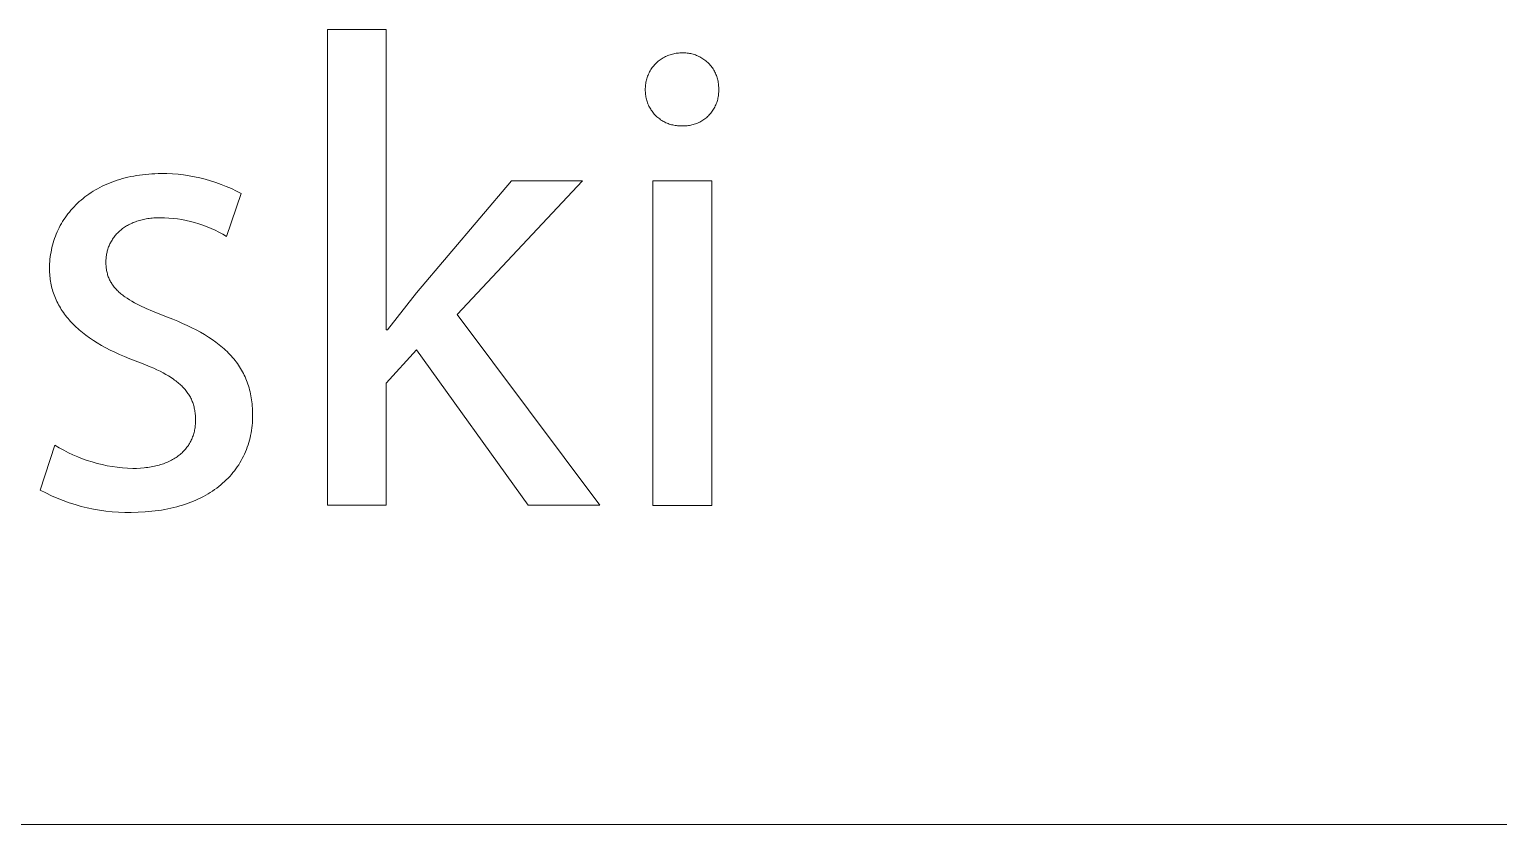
# Model space of a CAD drawing. Header units: millimetres. Extents: x -1283 to 2747, y -259 to 2557.
# Drawn here: x 2199.6 to 2288.1, y -258.7 to -210.8 of the extents above; entities that cross this region are included whole.
import ezdxf

# ---------------------------------------------------------------- set-up
doc = ezdxf.new("R2010")
doc.units = ezdxf.units.MM
doc.header["$MEASUREMENT"] = 0
doc.layers.add('Domyślny', color=7, linetype='Continuous', true_color=0x000000)

msp = doc.modelspace()

# ---------------------------------------------------------------- linework, layer by layer
at = {"layer": 'Domyślny', "color": 18, "lineweight": 15, "true_color": 0x000000}
for p, q in [((2217.59, -239.484), (2217.59, -210.844)), ((2217.59, -210.844), (2221.106, -210.844)), ((2221.106, -210.844), (2221.106, -228.922)), ((2237.131, -213.145), (2237.176, -213.086)), ((2237.176, -213.086), (2237.224, -213.028)), ((2237.224, -213.028), (2237.273, -212.972)), ((2237.273, -212.972), (2237.324, -212.917)), ((2237.324, -212.917), (2237.377, -212.864)), ((2237.377, -212.864), (2237.432, -212.814)), ((2237.432, -212.814), (2237.488, -212.765)), ((2237.488, -212.765), (2237.546, -212.718)), ((2237.546, -212.718), (2237.606, -212.673)), ((2237.606, -212.673), (2237.667, -212.63)), ((2237.667, -212.63), (2237.73, -212.589)), ((2237.73, -212.589), (2237.794, -212.551)), ((2237.794, -212.551), (2237.859, -212.515)), ((2237.859, -212.515), (2237.926, -212.481)), ((2237.926, -212.481), (2237.994, -212.449)), ((2237.994, -212.449), (2238.062, -212.42)), ((2238.062, -212.42), (2238.132, -212.393)), ((2238.132, -212.393), (2238.203, -212.368)), ((2238.203, -212.368), (2238.274, -212.346)), ((2238.274, -212.346), (2238.346, -212.326)), ((2238.346, -212.326), (2238.419, -212.309)), ((2238.419, -212.309), (2238.492, -212.295)), ((2238.492, -212.295), (2238.566, -212.282)), ((2238.566, -212.282), (2238.64, -212.273)), ((2238.64, -212.273), (2238.714, -212.266)), ((2238.714, -212.266), (2238.789, -212.261)), ((2238.789, -212.261), (2238.864, -212.26)), ((2238.864, -212.26), (2238.938, -212.26)), ((2238.938, -212.26), (2239.011, -212.259)), ((2239.011, -212.259), (2239.084, -212.26)), ((2239.084, -212.26), (2239.157, -212.264)), ((2239.157, -212.264), (2239.23, -212.27)), ((2239.23, -212.27), (2239.302, -212.279)), ((2239.302, -212.279), (2239.374, -212.29)), ((2239.374, -212.29), (2239.446, -212.303)), ((2239.446, -212.303), (2239.517, -212.319)), ((2239.517, -212.319), (2239.587, -212.338)), ((2239.587, -212.338), (2239.657, -212.359)), ((2239.657, -212.359), (2239.726, -212.382)), ((2239.726, -212.382), (2239.794, -212.408)), ((2239.794, -212.408), (2239.861, -212.436)), ((2239.861, -212.436), (2239.928, -212.466)), ((2239.928, -212.466), (2239.993, -212.499)), ((2239.993, -212.499), (2240.057, -212.534)), ((2240.057, -212.534), (2240.12, -212.571)), ((2240.12, -212.571), (2240.181, -212.61)), ((2240.181, -212.61), (2240.241, -212.651)), ((2240.241, -212.651), (2240.3, -212.695)), ((2240.3, -212.695), (2240.357, -212.74)), ((2240.357, -212.74), (2240.412, -212.787)), ((2240.412, -212.787), (2240.466, -212.836)), ((2240.466, -212.836), (2240.518, -212.887)), ((2240.518, -212.887), (2240.569, -212.94)), ((2240.569, -212.94), (2240.617, -212.994)), ((2240.617, -212.994), (2240.664, -213.05)), ((2240.664, -213.05), (2240.708, -213.108)), ((2240.708, -213.108), (2240.751, -213.167)), ((2236.747, -214.029), (2236.763, -213.956)), ((2236.763, -213.956), (2236.78, -213.883)), ((2236.78, -213.883), (2236.8, -213.811)), ((2236.8, -213.811), (2236.823, -213.74)), ((2236.823, -213.74), (2236.848, -213.669)), ((2236.848, -213.669), (2236.875, -213.6)), ((2236.875, -213.6), (2236.905, -213.531)), ((2236.905, -213.531), (2236.937, -213.464)), ((2236.937, -213.464), (2236.971, -213.397)), ((2236.971, -213.397), (2237.008, -213.332)), ((2237.008, -213.332), (2237.047, -213.268)), ((2237.047, -213.268), (2237.088, -213.206)), ((2237.088, -213.206), (2237.131, -213.145)), ((2240.751, -213.167), (2240.791, -213.228)), ((2240.791, -213.228), (2240.83, -213.29)), ((2240.83, -213.29), (2240.866, -213.353)), ((2240.866, -213.353), (2240.9, -213.417)), ((2240.9, -213.417), (2240.932, -213.483)), ((2240.932, -213.483), (2240.962, -213.55)), ((2240.962, -213.55), (2240.989, -213.617)), ((2240.989, -213.617), (2241.014, -213.686)), ((2241.014, -213.686), (2241.036, -213.755)), ((2241.036, -213.755), (2241.056, -213.825)), ((2241.056, -213.825), (2241.074, -213.896)), ((2241.074, -213.896), (2241.089, -213.967)), ((2241.089, -213.967), (2241.102, -214.039)), ((2236.71, -214.4), (2236.713, -214.325)), ((2236.711, -214.475), (2236.71, -214.4)), ((2236.71, -214.548), (2236.711, -214.475)), ((2236.712, -214.62), (2236.71, -214.548)), ((2236.716, -214.693), (2236.712, -214.62)), ((2236.713, -214.325), (2236.717, -214.251)), ((2236.723, -214.766), (2236.716, -214.693)), ((2236.717, -214.251), (2236.725, -214.176)), ((2236.733, -214.838), (2236.723, -214.766)), ((2236.725, -214.176), (2236.735, -214.102)), ((2236.744, -214.91), (2236.733, -214.838)), ((2236.735, -214.102), (2236.747, -214.029)), ((2241.108, -214.834), (2241.097, -214.905)), ((2241.102, -214.039), (2241.112, -214.111)), ((2241.116, -214.763), (2241.108, -214.834)), ((2241.112, -214.111), (2241.12, -214.183)), ((2241.122, -214.691), (2241.116, -214.763)), ((2241.12, -214.183), (2241.125, -214.256)), ((2241.126, -214.619), (2241.122, -214.691)), ((2241.125, -214.256), (2241.128, -214.329)), ((2241.128, -214.402), (2241.126, -214.475)), ((2241.126, -214.475), (2241.127, -214.547)), ((2241.127, -214.547), (2241.126, -214.619)), ((2241.128, -214.329), (2241.128, -214.402)), ((2236.759, -214.981), (2236.744, -214.91)), ((2236.776, -215.052), (2236.759, -214.981)), ((2236.795, -215.123), (2236.776, -215.052)), ((2236.816, -215.192), (2236.795, -215.123)), ((2236.84, -215.261), (2236.816, -215.192)), ((2236.867, -215.329), (2236.84, -215.261)), ((2236.895, -215.396), (2236.867, -215.329)), ((2236.926, -215.462), (2236.895, -215.396)), ((2236.96, -215.527), (2236.926, -215.462)), ((2236.995, -215.591), (2236.96, -215.527)), ((2237.033, -215.653), (2236.995, -215.591)), ((2237.072, -215.714), (2237.033, -215.653)), ((2237.114, -215.774), (2237.072, -215.714)), ((2240.741, -215.764), (2240.698, -215.822)), ((2240.781, -215.704), (2240.741, -215.764)), ((2240.82, -215.643), (2240.781, -215.704)), ((2240.856, -215.581), (2240.82, -215.643)), ((2240.89, -215.518), (2240.856, -215.581)), ((2240.923, -215.453), (2240.89, -215.518)), ((2240.952, -215.388), (2240.923, -215.453)), ((2240.98, -215.321), (2240.952, -215.388)), ((2241.005, -215.254), (2240.98, -215.321)), ((2241.028, -215.185), (2241.005, -215.254)), ((2241.049, -215.116), (2241.028, -215.185)), ((2241.067, -215.046), (2241.049, -215.116)), ((2241.083, -214.976), (2241.067, -215.046)), ((2241.097, -214.905), (2241.083, -214.976)), ((2237.158, -215.832), (2237.114, -215.774)), ((2237.204, -215.889), (2237.158, -215.832)), ((2237.251, -215.944), (2237.204, -215.889)), ((2237.301, -215.997), (2237.251, -215.944)), ((2237.352, -216.049), (2237.301, -215.997)), ((2237.405, -216.099), (2237.352, -216.049)), ((2237.46, -216.147), (2237.405, -216.099)), ((2237.517, -216.193), (2237.46, -216.147)), ((2237.575, -216.237), (2237.517, -216.193)), ((2237.634, -216.279), (2237.575, -216.237)), ((2237.695, -216.32), (2237.634, -216.279)), ((2237.757, -216.358), (2237.695, -216.32)), ((2237.821, -216.393), (2237.757, -216.358)), ((2237.885, -216.427), (2237.821, -216.393)), ((2237.951, -216.458), (2237.885, -216.427)), ((2238.018, -216.487), (2237.951, -216.458)), ((2238.086, -216.514), (2238.018, -216.487)), ((2238.154, -216.539), (2238.086, -216.514)), ((2238.224, -216.561), (2238.154, -216.539)), ((2238.294, -216.58), (2238.224, -216.561)), ((2238.365, -216.597), (2238.294, -216.58)), ((2238.436, -216.612), (2238.365, -216.597)), ((2238.508, -216.625), (2238.436, -216.612)), ((2238.58, -216.634), (2238.508, -216.625)), ((2238.653, -216.642), (2238.58, -216.634)), ((2238.726, -216.647), (2238.653, -216.642)), ((2238.798, -216.649), (2238.726, -216.647)), ((2238.871, -216.649), (2238.798, -216.649)), ((2238.943, -216.653), (2238.871, -216.649)), ((2239.231, -216.644), (2239.159, -216.65)), ((2239.303, -216.635), (2239.231, -216.644)), ((2239.374, -216.624), (2239.303, -216.635)), ((2239.445, -216.611), (2239.374, -216.624)), ((2239.515, -216.595), (2239.445, -216.611)), ((2239.585, -216.577), (2239.515, -216.595)), ((2239.654, -216.557), (2239.585, -216.577)), ((2239.722, -216.534), (2239.654, -216.557)), ((2239.79, -216.509), (2239.722, -216.534)), ((2239.856, -216.481), (2239.79, -216.509)), ((2239.922, -216.451), (2239.856, -216.481)), ((2239.987, -216.419), (2239.922, -216.451)), ((2240.05, -216.385), (2239.987, -216.419)), ((2240.112, -216.349), (2240.05, -216.385)), ((2240.173, -216.311), (2240.112, -216.349)), ((2240.233, -216.27), (2240.173, -216.311)), ((2240.291, -216.228), (2240.233, -216.27)), ((2240.348, -216.183), (2240.291, -216.228)), ((2240.403, -216.137), (2240.348, -216.183)), ((2240.457, -216.089), (2240.403, -216.137)), ((2240.508, -216.039), (2240.457, -216.089)), ((2240.559, -215.987), (2240.508, -216.039)), ((2240.607, -215.933), (2240.559, -215.987)), ((2240.653, -215.878), (2240.607, -215.933)), ((2240.698, -215.822), (2240.653, -215.878)), ((2239.015, -216.654), (2238.943, -216.653)), ((2239.087, -216.653), (2239.015, -216.654)), ((2239.159, -216.65), (2239.087, -216.653)), ((2204.164, -220.219), (2204.31, -220.154)), ((2204.31, -220.154), (2204.458, -220.092)), ((2204.458, -220.092), (2204.609, -220.032)), ((2204.609, -220.032), (2204.763, -219.976)), ((2204.763, -219.976), (2204.92, -219.923)), ((2204.92, -219.923), (2205.079, -219.873)), ((2205.079, -219.873), (2205.241, -219.826)), ((2205.241, -219.826), (2205.406, -219.782)), ((2205.406, -219.782), (2205.574, -219.741)), ((2205.574, -219.741), (2205.744, -219.704)), ((2205.744, -219.704), (2205.917, -219.67)), ((2205.917, -219.67), (2206.092, -219.64)), ((2206.092, -219.64), (2206.27, -219.613)), ((2206.27, -219.613), (2206.451, -219.589)), ((2206.451, -219.589), (2206.634, -219.569)), ((2206.634, -219.569), (2206.82, -219.552)), ((2206.82, -219.552), (2207.008, -219.539)), ((2207.008, -219.539), (2207.199, -219.53)), ((2207.199, -219.53), (2207.392, -219.524)), ((2207.392, -219.524), (2207.588, -219.522)), ((2207.588, -219.522), (2207.922, -219.525)), ((2207.922, -219.525), (2208.255, -219.539)), ((2208.255, -219.539), (2208.588, -219.565)), ((2208.588, -219.565), (2208.92, -219.601)), ((2208.92, -219.601), (2209.25, -219.649)), ((2209.25, -219.649), (2209.579, -219.709)), ((2209.579, -219.709), (2209.905, -219.779)), ((2209.905, -219.779), (2210.229, -219.86)), ((2210.229, -219.86), (2210.55, -219.953)), ((2210.55, -219.953), (2210.867, -220.056)), ((2210.867, -220.056), (2211.181, -220.17)), ((2211.181, -220.17), (2211.491, -220.294)), ((2222.932, -226.694), (2228.649, -219.957)), ((2232.93, -219.957), (2225.388, -227.996)), ((2228.649, -219.957), (2232.93, -219.957)), ((2237.167, -219.964), (2240.723, -219.964)), ((2237.167, -239.491), (2237.167, -219.964)), ((2240.723, -219.964), (2240.723, -239.491)), ((2202.754, -221.114), (2202.868, -221.02)), ((2202.868, -221.02), (2202.984, -220.928)), ((2202.984, -220.928), (2203.103, -220.839)), ((2203.103, -220.839), (2203.226, -220.752)), ((2203.226, -220.752), (2203.351, -220.668)), ((2203.351, -220.668), (2203.479, -220.586)), ((2203.479, -220.586), (2203.61, -220.507)), ((2203.61, -220.507), (2203.744, -220.431)), ((2203.744, -220.431), (2203.881, -220.358)), ((2203.881, -220.358), (2204.021, -220.287)), ((2204.021, -220.287), (2204.164, -220.219)), ((2211.491, -220.294), (2211.796, -220.429)), ((2212.392, -220.73), (2211.507, -223.307)), ((2211.796, -220.429), (2212.097, -220.575)), ((2212.097, -220.575), (2212.392, -220.73)), ((2201.875, -222.06), (2201.96, -221.946)), ((2201.96, -221.946), (2202.048, -221.835)), ((2202.048, -221.835), (2202.14, -221.725)), ((2202.14, -221.725), (2202.234, -221.618)), ((2202.234, -221.618), (2202.332, -221.513)), ((2202.332, -221.513), (2202.433, -221.409)), ((2202.433, -221.409), (2202.537, -221.309)), ((2202.537, -221.309), (2202.644, -221.21)), ((2202.644, -221.21), (2202.754, -221.114)), ((2201.371, -222.905), (2201.433, -222.779)), ((2201.433, -222.779), (2201.499, -222.655)), ((2201.499, -222.655), (2201.567, -222.532)), ((2201.567, -222.532), (2201.639, -222.411)), ((2201.639, -222.411), (2201.714, -222.292)), ((2201.714, -222.292), (2201.793, -222.175)), ((2201.793, -222.175), (2201.875, -222.06)), ((2205.249, -222.835), (2205.193, -222.878)), ((2205.306, -222.793), (2205.249, -222.835)), ((2205.365, -222.753), (2205.306, -222.793)), ((2205.425, -222.714), (2205.365, -222.753)), ((2205.486, -222.676), (2205.425, -222.714)), ((2205.55, -222.639), (2205.486, -222.676)), ((2205.614, -222.603), (2205.55, -222.639)), ((2205.68, -222.569), (2205.614, -222.603)), ((2205.748, -222.536), (2205.68, -222.569)), ((2205.817, -222.504), (2205.748, -222.536)), ((2205.888, -222.474), (2205.817, -222.504)), ((2205.96, -222.445), (2205.888, -222.474)), ((2206.034, -222.417), (2205.96, -222.445)), ((2206.109, -222.391), (2206.034, -222.417)), ((2206.185, -222.366), (2206.109, -222.391)), ((2206.264, -222.343), (2206.185, -222.366)), ((2206.343, -222.321), (2206.264, -222.343)), ((2206.424, -222.301), (2206.343, -222.321)), ((2206.506, -222.282), (2206.424, -222.301)), ((2206.59, -222.264), (2206.506, -222.282)), ((2206.676, -222.249), (2206.59, -222.264)), ((2206.762, -222.234), (2206.676, -222.249)), ((2206.85, -222.222), (2206.762, -222.234)), ((2206.94, -222.211), (2206.85, -222.222)), ((2207.031, -222.201), (2206.94, -222.211)), ((2207.124, -222.193), (2207.031, -222.201)), ((2207.217, -222.187), (2207.124, -222.193)), ((2207.313, -222.183), (2207.217, -222.187)), ((2207.409, -222.18), (2207.313, -222.183)), ((2207.507, -222.18), (2207.409, -222.18)), ((2207.77, -222.184), (2207.507, -222.18)), ((2208.033, -222.197), (2207.77, -222.184)), ((2208.295, -222.22), (2208.033, -222.197)), ((2208.556, -222.251), (2208.295, -222.22)), ((2208.816, -222.292), (2208.556, -222.251)), ((2209.074, -222.341), (2208.816, -222.292)), ((2209.331, -222.399), (2209.074, -222.341)), ((2209.585, -222.466), (2209.331, -222.399)), ((2209.837, -222.542), (2209.585, -222.466)), ((2210.086, -222.626), (2209.837, -222.542)), ((2210.332, -222.719), (2210.086, -222.626)), ((2210.575, -222.82), (2210.332, -222.719)), ((2210.814, -222.93), (2210.575, -222.82)), ((2201.033, -223.829), (2201.071, -223.693)), ((2201.071, -223.693), (2201.113, -223.558)), ((2201.113, -223.558), (2201.157, -223.424)), ((2201.157, -223.424), (2201.206, -223.292)), ((2201.206, -223.292), (2201.258, -223.162)), ((2201.258, -223.162), (2201.313, -223.033)), ((2201.313, -223.033), (2201.371, -222.905)), ((2204.516, -223.698), (2204.487, -223.756)), ((2204.546, -223.64), (2204.516, -223.698)), ((2204.578, -223.583), (2204.546, -223.64)), ((2204.612, -223.526), (2204.578, -223.583)), ((2204.647, -223.471), (2204.612, -223.526)), ((2204.684, -223.416), (2204.647, -223.471)), ((2204.722, -223.362), (2204.684, -223.416)), ((2204.763, -223.309), (2204.722, -223.362)), ((2204.804, -223.257), (2204.763, -223.309)), ((2204.847, -223.206), (2204.804, -223.257)), ((2204.892, -223.156), (2204.847, -223.206)), ((2204.938, -223.107), (2204.892, -223.156)), ((2204.986, -223.059), (2204.938, -223.107)), ((2205.036, -223.012), (2204.986, -223.059)), ((2205.087, -222.966), (2205.036, -223.012)), ((2205.139, -222.921), (2205.087, -222.966)), ((2205.193, -222.878), (2205.139, -222.921)), ((2211.049, -223.047), (2210.814, -222.93)), ((2211.28, -223.173), (2211.049, -223.047)), ((2211.507, -223.307), (2211.28, -223.173)), ((2200.88, -224.671), (2200.897, -224.528)), ((2200.897, -224.528), (2200.917, -224.386)), ((2200.917, -224.386), (2200.941, -224.245)), ((2200.941, -224.245), (2200.968, -224.105)), ((2200.968, -224.105), (2200.999, -223.966)), ((2200.999, -223.966), (2201.033, -223.829)), ((2204.26, -224.579), (2204.254, -224.646)), ((2204.267, -224.512), (2204.26, -224.579)), ((2204.276, -224.446), (2204.267, -224.512)), ((2204.287, -224.381), (2204.276, -224.446)), ((2204.3, -224.315), (2204.287, -224.381)), ((2204.314, -224.251), (2204.3, -224.315)), ((2204.33, -224.187), (2204.314, -224.251)), ((2204.347, -224.123), (2204.33, -224.187)), ((2204.367, -224.061), (2204.347, -224.123)), ((2204.387, -223.998), (2204.367, -224.061)), ((2204.41, -223.937), (2204.387, -223.998)), ((2204.434, -223.876), (2204.41, -223.937)), ((2204.459, -223.816), (2204.434, -223.876)), ((2204.487, -223.756), (2204.459, -223.816)), ((2200.851, -225.253), (2200.853, -225.106)), ((2200.852, -225.362), (2200.851, -225.253)), ((2200.856, -225.471), (2200.852, -225.362)), ((2200.853, -225.106), (2200.858, -224.96)), ((2200.862, -225.579), (2200.856, -225.471)), ((2200.858, -224.96), (2200.867, -224.815)), ((2200.867, -224.815), (2200.88, -224.671)), ((2204.247, -224.782), (2204.246, -224.85)), ((2204.246, -224.85), (2204.247, -224.925)), ((2204.25, -224.714), (2204.247, -224.782)), ((2204.247, -224.925), (2204.25, -224.999)), ((2204.254, -224.646), (2204.25, -224.714)), ((2204.25, -224.999), (2204.254, -225.071)), ((2204.254, -225.071), (2204.26, -225.142)), ((2204.26, -225.142), (2204.267, -225.212)), ((2204.267, -225.212), (2204.277, -225.281)), ((2204.277, -225.281), (2204.288, -225.349)), ((2204.288, -225.349), (2204.301, -225.415)), ((2204.301, -225.415), (2204.315, -225.481)), ((2204.315, -225.481), (2204.332, -225.545)), ((2200.87, -225.686), (2200.862, -225.579)), ((2200.881, -225.793), (2200.87, -225.686)), ((2200.895, -225.899), (2200.881, -225.793)), ((2200.911, -226.004), (2200.895, -225.899)), ((2200.929, -226.109), (2200.911, -226.004)), ((2200.95, -226.213), (2200.929, -226.109)), ((2200.973, -226.317), (2200.95, -226.213)), ((2200.999, -226.42), (2200.973, -226.317)), ((2204.332, -225.545), (2204.35, -225.609)), ((2204.35, -225.609), (2204.369, -225.671)), ((2204.369, -225.671), (2204.391, -225.733)), ((2204.391, -225.733), (2204.414, -225.793)), ((2204.414, -225.793), (2204.439, -225.853)), ((2204.439, -225.853), (2204.466, -225.912)), ((2204.466, -225.912), (2204.495, -225.97)), ((2204.495, -225.97), (2204.525, -226.027)), ((2204.525, -226.027), (2204.558, -226.083)), ((2204.558, -226.083), (2204.592, -226.138)), ((2204.592, -226.138), (2204.627, -226.193)), ((2204.627, -226.193), (2204.665, -226.246)), ((2204.665, -226.246), (2204.705, -226.3)), ((2204.705, -226.3), (2204.746, -226.352)), ((2204.746, -226.352), (2204.789, -226.404)), ((2201.027, -226.522), (2200.999, -226.42)), ((2201.058, -226.624), (2201.027, -226.522)), ((2201.091, -226.725), (2201.058, -226.624)), ((2201.127, -226.825), (2201.091, -226.725)), ((2201.165, -226.925), (2201.127, -226.825)), ((2201.206, -227.023), (2201.165, -226.925)), ((2201.249, -227.122), (2201.206, -227.023)), ((2201.295, -227.219), (2201.249, -227.122)), ((2201.343, -227.316), (2201.295, -227.219)), ((2204.789, -226.404), (2204.834, -226.455)), ((2204.834, -226.455), (2204.881, -226.505)), ((2204.881, -226.505), (2204.929, -226.555)), ((2204.929, -226.555), (2204.98, -226.604)), ((2204.98, -226.604), (2205.032, -226.653)), ((2205.032, -226.653), (2205.086, -226.701)), ((2205.086, -226.701), (2205.142, -226.749)), ((2205.142, -226.749), (2205.2, -226.796)), ((2205.2, -226.796), (2205.26, -226.843)), ((2205.26, -226.843), (2205.321, -226.89)), ((2205.321, -226.89), (2205.385, -226.936)), ((2205.385, -226.936), (2205.517, -227.027)), ((2205.517, -227.027), (2205.658, -227.116)), ((2205.658, -227.116), (2205.806, -227.205)), ((2205.806, -227.205), (2205.961, -227.292)), ((2221.187, -228.922), (2222.932, -226.694)), ((2201.394, -227.412), (2201.343, -227.316)), ((2201.447, -227.507), (2201.394, -227.412)), ((2201.503, -227.602), (2201.447, -227.507)), ((2201.561, -227.696), (2201.503, -227.602)), ((2201.622, -227.789), (2201.561, -227.696)), ((2201.686, -227.881), (2201.622, -227.789)), ((2201.751, -227.973), (2201.686, -227.881)), ((2201.82, -228.064), (2201.751, -227.973)), ((2201.891, -228.154), (2201.82, -228.064)), ((2205.961, -227.292), (2206.125, -227.379)), ((2206.125, -227.379), (2206.296, -227.466)), ((2206.296, -227.466), (2206.662, -227.638)), ((2206.662, -227.638), (2207.059, -227.811)), ((2207.059, -227.811), (2207.488, -227.986)), ((2207.488, -227.986), (2207.95, -228.165)), ((2225.388, -227.996), (2233.977, -239.484)), ((2201.964, -228.244), (2201.891, -228.154)), ((2202.04, -228.332), (2201.964, -228.244)), ((2202.119, -228.42), (2202.04, -228.332)), ((2202.2, -228.507), (2202.119, -228.42)), ((2202.284, -228.593), (2202.2, -228.507)), ((2202.37, -228.679), (2202.284, -228.593)), ((2202.459, -228.763), (2202.37, -228.679)), ((2202.551, -228.847), (2202.459, -228.763)), ((2202.645, -228.93), (2202.551, -228.847)), ((2202.741, -229.013), (2202.645, -228.93)), ((2202.84, -229.094), (2202.741, -229.013)), ((2207.95, -228.165), (2208.264, -228.286)), ((2208.264, -228.286), (2208.567, -228.409)), ((2208.567, -228.409), (2208.861, -228.536)), ((2208.861, -228.536), (2209.145, -228.665)), ((2209.145, -228.665), (2209.42, -228.797)), ((2209.42, -228.797), (2209.684, -228.933)), ((2209.684, -228.933), (2209.939, -229.071)), ((2221.106, -228.922), (2221.187, -228.922)), ((2203.046, -229.254), (2202.84, -229.094)), ((2203.263, -229.411), (2203.046, -229.254)), ((2203.49, -229.564), (2203.263, -229.411)), ((2203.727, -229.714), (2203.49, -229.564)), ((2203.975, -229.861), (2203.727, -229.714)), ((2204.233, -230.003), (2203.975, -229.861)), ((2209.939, -229.071), (2210.184, -229.214)), ((2210.184, -229.214), (2210.419, -229.36)), ((2210.419, -229.36), (2210.644, -229.51)), ((2210.644, -229.51), (2210.859, -229.663)), ((2210.859, -229.663), (2210.963, -229.742)), ((2210.963, -229.742), (2211.064, -229.821)), ((2211.064, -229.821), (2211.163, -229.901)), ((2211.163, -229.901), (2211.26, -229.983)), ((2204.502, -230.143), (2204.233, -230.003)), ((2204.781, -230.278), (2204.502, -230.143)), ((2205.071, -230.41), (2204.781, -230.278)), ((2205.371, -230.538), (2205.071, -230.41)), ((2205.682, -230.662), (2205.371, -230.538)), ((2206.004, -230.782), (2205.682, -230.662)), ((2206.479, -230.963), (2206.004, -230.782)), ((2211.26, -229.983), (2211.354, -230.065)), ((2211.354, -230.065), (2211.446, -230.149)), ((2211.446, -230.149), (2211.535, -230.234)), ((2211.535, -230.234), (2211.621, -230.32)), ((2211.621, -230.32), (2211.705, -230.407)), ((2211.705, -230.407), (2211.787, -230.495)), ((2211.787, -230.495), (2211.866, -230.585)), ((2211.866, -230.585), (2211.943, -230.675)), ((2211.943, -230.675), (2212.017, -230.767)), ((2212.017, -230.767), (2212.088, -230.86)), ((2222.932, -230.13), (2221.106, -232.143)), ((2229.669, -239.484), (2222.932, -230.13)), ((2206.916, -231.144), (2206.479, -230.963)), ((2207.121, -231.235), (2206.916, -231.144)), ((2207.317, -231.327), (2207.121, -231.235)), ((2207.504, -231.419), (2207.317, -231.327)), ((2207.682, -231.512), (2207.504, -231.419)), ((2207.852, -231.606), (2207.682, -231.512)), ((2208.013, -231.701), (2207.852, -231.606)), ((2212.088, -230.86), (2212.158, -230.955)), ((2212.158, -230.955), (2212.224, -231.05)), ((2212.224, -231.05), (2212.288, -231.147)), ((2212.288, -231.147), (2212.35, -231.246)), ((2212.35, -231.246), (2212.409, -231.345)), ((2212.409, -231.345), (2212.466, -231.446)), ((2212.466, -231.446), (2212.52, -231.549)), ((2212.52, -231.549), (2212.572, -231.652)), ((2212.572, -231.652), (2212.621, -231.757)), ((2208.166, -231.798), (2208.013, -231.701)), ((2208.311, -231.895), (2208.166, -231.798)), ((2208.38, -231.945), (2208.311, -231.895)), ((2208.447, -231.995), (2208.38, -231.945)), ((2208.513, -232.045), (2208.447, -231.995)), ((2208.576, -232.096), (2208.513, -232.045)), ((2208.637, -232.147), (2208.576, -232.096)), ((2208.696, -232.199), (2208.637, -232.147)), ((2208.754, -232.251), (2208.696, -232.199)), ((2208.809, -232.304), (2208.754, -232.251)), ((2208.863, -232.357), (2208.809, -232.304)), ((2208.914, -232.411), (2208.863, -232.357)), ((2208.964, -232.465), (2208.914, -232.411)), ((2209.012, -232.52), (2208.964, -232.465)), ((2209.057, -232.576), (2209.012, -232.52)), ((2212.621, -231.757), (2212.668, -231.864)), ((2212.668, -231.864), (2212.712, -231.972)), ((2212.712, -231.972), (2212.753, -232.081)), ((2212.753, -232.081), (2212.792, -232.192)), ((2212.792, -232.192), (2212.829, -232.304)), ((2212.829, -232.304), (2212.863, -232.418)), ((2212.863, -232.418), (2212.895, -232.534)), ((2212.895, -232.534), (2212.924, -232.651)), ((2221.106, -232.143), (2221.106, -239.484)), ((2209.101, -232.632), (2209.057, -232.576)), ((2209.144, -232.689), (2209.101, -232.632)), ((2209.184, -232.747), (2209.144, -232.689)), ((2209.223, -232.805), (2209.184, -232.747)), ((2209.259, -232.864), (2209.223, -232.805)), ((2209.294, -232.924), (2209.259, -232.864)), ((2209.328, -232.984), (2209.294, -232.924)), ((2209.359, -233.045), (2209.328, -232.984)), ((2209.389, -233.107), (2209.359, -233.045)), ((2209.417, -233.17), (2209.389, -233.107)), ((2209.443, -233.234), (2209.417, -233.17)), ((2209.467, -233.298), (2209.443, -233.234)), ((2209.49, -233.363), (2209.467, -233.298)), ((2209.511, -233.43), (2209.49, -233.363)), ((2209.531, -233.497), (2209.511, -233.43)), ((2212.924, -232.651), (2212.95, -232.769)), ((2212.95, -232.769), (2212.974, -232.889)), ((2212.974, -232.889), (2212.996, -233.011)), ((2212.996, -233.011), (2213.015, -233.134)), ((2213.015, -233.134), (2213.031, -233.259)), ((2213.031, -233.259), (2213.045, -233.385)), ((2213.045, -233.385), (2213.057, -233.514)), ((2209.549, -233.565), (2209.531, -233.497)), ((2209.565, -233.634), (2209.549, -233.565)), ((2209.58, -233.704), (2209.565, -233.634)), ((2209.593, -233.775), (2209.58, -233.704)), ((2209.604, -233.846), (2209.593, -233.775)), ((2209.614, -233.919), (2209.604, -233.846)), ((2209.623, -233.993), (2209.614, -233.919)), ((2209.629, -234.068), (2209.623, -233.993)), ((2209.635, -234.144), (2209.629, -234.068)), ((2209.638, -234.221), (2209.635, -234.144)), ((2209.641, -234.299), (2209.638, -234.221)), ((2209.641, -234.379), (2209.641, -234.299)), ((2213.057, -233.514), (2213.066, -233.643)), ((2213.066, -233.643), (2213.072, -233.775)), ((2213.075, -234.203), (2213.069, -234.361)), ((2213.072, -233.775), (2213.076, -233.908)), ((2213.077, -234.043), (2213.075, -234.203)), ((2213.076, -233.908), (2213.077, -234.043)), ((2209.513, -235.238), (2209.533, -235.17)), ((2209.533, -235.17), (2209.552, -235.101)), ((2209.552, -235.101), (2209.569, -235.032)), ((2209.569, -235.032), (2209.584, -234.961)), ((2209.584, -234.961), (2209.598, -234.89)), ((2209.598, -234.89), (2209.609, -234.819)), ((2209.609, -234.819), (2209.619, -234.747)), ((2209.619, -234.747), (2209.627, -234.674)), ((2209.627, -234.674), (2209.633, -234.601)), ((2209.633, -234.601), (2209.638, -234.528)), ((2209.638, -234.528), (2209.64, -234.453)), ((2209.64, -234.453), (2209.641, -234.379)), ((2212.982, -235.129), (2212.953, -235.278)), ((2213.007, -234.979), (2212.982, -235.129)), ((2213.028, -234.827), (2213.007, -234.979)), ((2213.046, -234.673), (2213.028, -234.827)), ((2213.059, -234.518), (2213.046, -234.673)), ((2213.069, -234.361), (2213.059, -234.518)), ((2200.287, -238.566), (2201.173, -235.868)), ((2201.173, -235.868), (2201.438, -236.027)), ((2201.438, -236.027), (2201.709, -236.176)), ((2209.032, -236.107), (2209.079, -236.051)), ((2209.079, -236.051), (2209.123, -235.994)), ((2209.123, -235.994), (2209.166, -235.936)), ((2209.166, -235.936), (2209.207, -235.877)), ((2209.207, -235.877), (2209.245, -235.817)), ((2209.245, -235.817), (2209.282, -235.756)), ((2209.282, -235.756), (2209.318, -235.694)), ((2209.318, -235.694), (2209.351, -235.631)), ((2209.351, -235.631), (2209.383, -235.568)), ((2209.383, -235.568), (2209.412, -235.503)), ((2209.412, -235.503), (2209.44, -235.438)), ((2209.44, -235.438), (2209.466, -235.372)), ((2209.466, -235.372), (2209.49, -235.306)), ((2209.49, -235.306), (2209.513, -235.238)), ((2212.751, -235.995), (2212.699, -236.133)), ((2212.799, -235.855), (2212.751, -235.995)), ((2212.843, -235.714), (2212.799, -235.855)), ((2212.883, -235.57), (2212.843, -235.714)), ((2212.92, -235.425), (2212.883, -235.57)), ((2212.953, -235.278), (2212.92, -235.425)), ((2201.709, -236.176), (2201.984, -236.317)), ((2201.984, -236.317), (2202.264, -236.448)), ((2202.264, -236.448), (2202.548, -236.57)), ((2202.548, -236.57), (2202.836, -236.682)), ((2202.836, -236.682), (2203.127, -236.785)), ((2203.127, -236.785), (2203.422, -236.878)), ((2203.422, -236.878), (2203.719, -236.962)), ((2203.719, -236.962), (2204.02, -237.035)), ((2207.623, -237.01), (2207.71, -236.98)), ((2207.71, -236.98), (2207.794, -236.949)), ((2207.794, -236.949), (2207.876, -236.917)), ((2207.876, -236.917), (2207.957, -236.883)), ((2207.957, -236.883), (2208.035, -236.847)), ((2208.035, -236.847), (2208.112, -236.811)), ((2208.112, -236.811), (2208.186, -236.772)), ((2208.186, -236.772), (2208.259, -236.733)), ((2208.259, -236.733), (2208.33, -236.692)), ((2208.33, -236.692), (2208.399, -236.65)), ((2208.399, -236.65), (2208.466, -236.606)), ((2208.466, -236.606), (2208.531, -236.562)), ((2208.531, -236.562), (2208.594, -236.516)), ((2208.594, -236.516), (2208.656, -236.469)), ((2208.656, -236.469), (2208.715, -236.42)), ((2208.715, -236.42), (2208.773, -236.371)), ((2208.773, -236.371), (2208.828, -236.32)), ((2208.828, -236.32), (2208.882, -236.269)), ((2208.882, -236.269), (2208.934, -236.216)), ((2208.934, -236.216), (2208.984, -236.162)), ((2208.984, -236.162), (2209.032, -236.107)), ((2212.313, -236.92), (2212.236, -237.044)), ((2212.387, -236.794), (2212.313, -236.92)), ((2212.456, -236.666), (2212.387, -236.794)), ((2212.523, -236.536), (2212.456, -236.666)), ((2212.585, -236.403), (2212.523, -236.536)), ((2212.644, -236.269), (2212.585, -236.403)), ((2212.699, -236.133), (2212.644, -236.269)), ((2204.02, -237.035), (2204.322, -237.099)), ((2204.322, -237.099), (2204.626, -237.152)), ((2204.626, -237.152), (2204.932, -237.195)), ((2204.932, -237.195), (2205.24, -237.228)), ((2205.24, -237.228), (2205.548, -237.251)), ((2205.548, -237.251), (2205.857, -237.264)), ((2205.857, -237.264), (2206.094, -237.26)), ((2206.094, -237.26), (2206.324, -237.249)), ((2206.324, -237.249), (2206.545, -237.231)), ((2206.545, -237.231), (2206.653, -237.219)), ((2206.653, -237.219), (2206.759, -237.206)), ((2206.759, -237.206), (2206.863, -237.191)), ((2206.863, -237.191), (2206.965, -237.174)), ((2206.965, -237.174), (2207.065, -237.155)), ((2207.065, -237.155), (2207.163, -237.135)), ((2207.163, -237.135), (2207.259, -237.113)), ((2207.259, -237.113), (2207.353, -237.09)), ((2207.353, -237.09), (2207.445, -237.065)), ((2207.445, -237.065), (2207.535, -237.038)), ((2207.535, -237.038), (2207.623, -237.01)), ((2211.597, -237.85), (2211.492, -237.956)), ((2211.699, -237.742), (2211.597, -237.85)), ((2211.797, -237.631), (2211.699, -237.742)), ((2211.892, -237.518), (2211.797, -237.631)), ((2211.983, -237.403), (2211.892, -237.518)), ((2212.071, -237.285), (2211.983, -237.403)), ((2212.155, -237.166), (2212.071, -237.285)), ((2212.236, -237.044), (2212.155, -237.166)), ((2200.624, -238.743), (2200.287, -238.566)), ((2200.966, -238.907), (2200.624, -238.743)), ((2210.528, -238.714), (2210.393, -238.797)), ((2210.66, -238.628), (2210.528, -238.714)), ((2210.789, -238.54), (2210.66, -238.628)), ((2210.915, -238.449), (2210.789, -238.54)), ((2211.037, -238.355), (2210.915, -238.449)), ((2211.156, -238.259), (2211.037, -238.355)), ((2211.272, -238.16), (2211.156, -238.259)), ((2211.384, -238.059), (2211.272, -238.16)), ((2211.492, -237.956), (2211.384, -238.059)), ((2201.314, -239.06), (2200.966, -238.907)), ((2201.667, -239.201), (2201.314, -239.06)), ((2202.025, -239.329), (2201.667, -239.201)), ((2202.387, -239.445), (2202.025, -239.329)), ((2202.753, -239.548), (2202.387, -239.445)), ((2203.122, -239.638), (2202.753, -239.548)), ((2203.494, -239.716), (2203.122, -239.638)), ((2208.337, -239.618), (2208.157, -239.66)), ((2208.514, -239.573), (2208.337, -239.618)), ((2208.688, -239.524), (2208.514, -239.573)), ((2208.859, -239.473), (2208.688, -239.524)), ((2209.027, -239.418), (2208.859, -239.473)), ((2209.191, -239.361), (2209.027, -239.418)), ((2209.353, -239.301), (2209.191, -239.361)), ((2209.511, -239.237), (2209.353, -239.301)), ((2209.666, -239.171), (2209.511, -239.237)), ((2209.818, -239.102), (2209.666, -239.171)), ((2209.966, -239.03), (2209.818, -239.102)), ((2210.112, -238.955), (2209.966, -239.03)), ((2210.254, -238.877), (2210.112, -238.955)), ((2210.393, -238.797), (2210.254, -238.877)), ((2221.106, -239.484), (2217.59, -239.484)), ((2233.977, -239.484), (2229.669, -239.484)), ((2240.723, -239.491), (2237.167, -239.491)), ((2203.869, -239.781), (2203.494, -239.716)), ((2204.245, -239.833), (2203.869, -239.781)), ((2204.623, -239.871), (2204.245, -239.833)), ((2205.003, -239.897), (2204.623, -239.871)), ((2205.383, -239.909), (2205.003, -239.897)), ((2205.763, -239.908), (2205.383, -239.909)), ((2206.191, -239.901), (2205.763, -239.908)), ((2206.608, -239.88), (2206.191, -239.901)), ((2206.812, -239.864), (2206.608, -239.88)), ((2207.013, -239.845), (2206.812, -239.864)), ((2207.211, -239.822), (2207.013, -239.845)), ((2207.406, -239.796), (2207.211, -239.822)), ((2207.599, -239.767), (2207.406, -239.796)), ((2207.788, -239.735), (2207.599, -239.767)), ((2207.974, -239.699), (2207.788, -239.735)), ((2208.157, -239.66), (2207.974, -239.699)), ((2743.172, -258.7), (-1283.244, -258.7)), ((2743.172, -258.7), (1223.936, -258.7))]:
    msp.add_line(p, q, dxfattribs=at)

doc.saveas('drawing.dxf')
